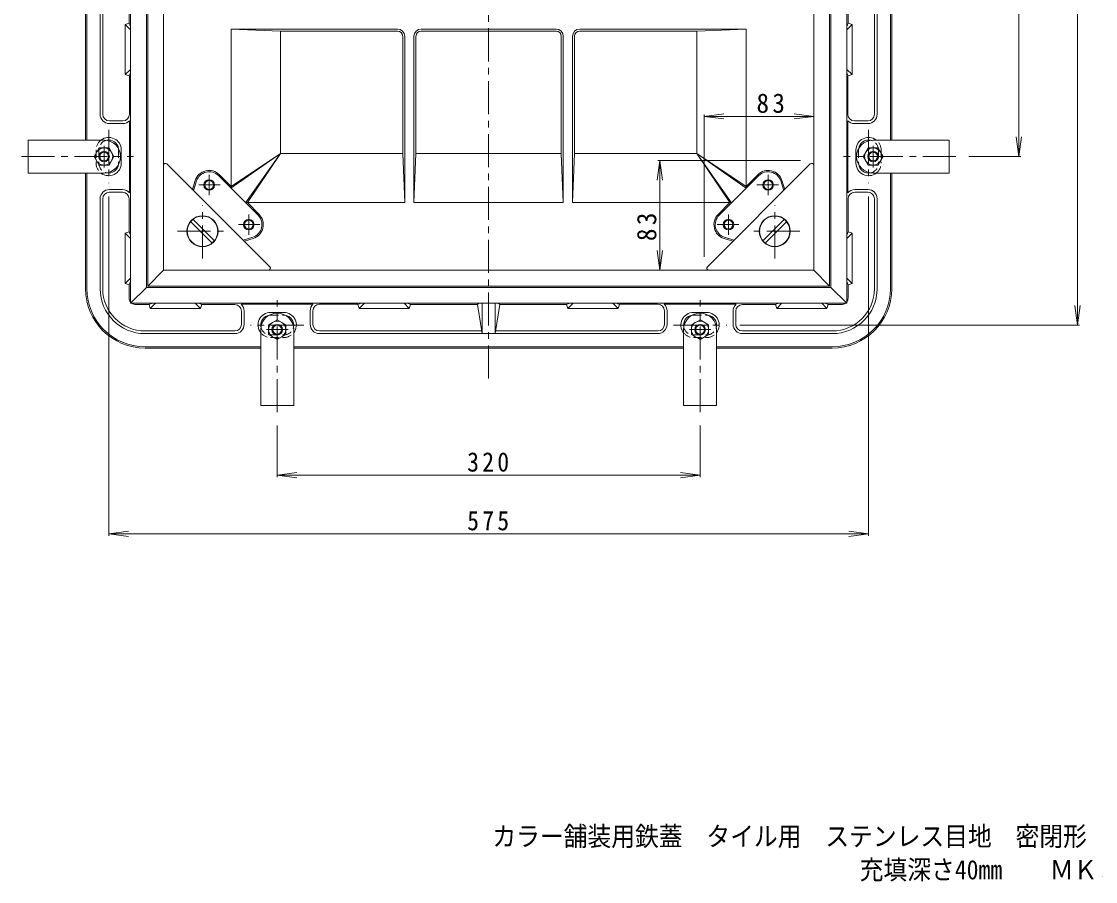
# Model space of a CAD drawing. Units: millimetres, scale not verified. Extents: x -959 to 890, y -689 to 698.
# Drawn here: x -771 to 42, y -689 to -38 of the extents above; entities that cross this region are included whole.
import ezdxf
from ezdxf.enums import TextEntityAlignment as Align

# ---------------------------------------------------------------- set-up
doc = ezdxf.new("R2010")
doc.units = ezdxf.units.MM
doc.header["$LTSCALE"] = 5
doc.linetypes.add('CHAIN1', pattern=[8, 5, -1, 1, -1])
doc.linetypes.add('DASHED1', pattern=[1.8, 1.2, -0.6])
for name, color, linetype, lineweight in [('A-0_通り芯', 3, 'Continuous', 9), ('A-1_ピット', 2, 'Continuous', 9), ('A-2_蓋', 6, 'DASHED1', 9), ('A-3_受枠', 4, 'Continuous', 9), ('A-A', 2, 'Continuous', 9), ('A-F', 7, 'Continuous', 9)]:
    doc.layers.add(name, color=color, linetype=linetype, lineweight=lineweight)
doc.layers.add('F-4_F-4ﾚｲﾔ', color=2, linetype='Continuous')
doc.styles.add('ＭＳ ゴシック', font='')
doc.styles.get('ＭＳ ゴシック').set_extended_font_data('MS Gothic')

msp = doc.modelspace()

# ---------------------------------------------------------------- linework, layer by layer
at = {"layer": 'A-0_通り芯', "linetype": 'CHAIN1'}
for p, q in [((-417.568, -308.272), (-417.568, 351.949)), ((-629.067, -169.593), (-629.067, -154.232)), ((-206.068, -169.593), (-206.068, -154.232)), ((-636.903, -161.838), (-620.639, -161.838)), ((-198.231, -161.838), (-214.496, -161.838)), ((-634.068, -217.434), (-634.068, -177.237)), ((-201.067, -217.434), (-201.067, -177.237)), ((-599.068, -199.594), (-599.068, -184.232)), ((-236.068, -199.594), (-236.068, -184.232)), ((-606.904, -191.838), (-590.639, -191.838)), ((-228.232, -191.838), (-244.496, -191.838)), ((-653.015, -196.838), (-618.228, -196.838)), ((-182.121, -196.838), (-216.907, -196.838))]:
    msp.add_line(p, q, dxfattribs=at)
at = {"layer": 'A-0_通り芯'}
for p, q in [((-675.568, -238.338), (-675.568, 277.662)), ((-159.568, 277.662), (-159.568, -238.338)), ((-663.568, 265.662), (-663.568, -226.338)), ((-171.567, -226.338), (-171.567, 265.662)), ((-486.567, -43.838), (-612.453, -43.838)), ((-575.133, -45.338), (-612.453, -43.838)), ((-612.453, -162.896), (-612.453, -43.838)), ((-486.567, -45.338), (-575.133, -45.338)), ((-575.133, -137.903), (-575.133, -45.338)), ((-468.568, -43.838), (-366.567, -43.838)), ((-468.568, -45.338), (-366.567, -45.338)), ((-348.567, -43.838), (-222.682, -43.838)), ((-348.567, -45.338), (-260.002, -45.338)), ((-260.002, -45.338), (-222.682, -43.838)), ((-260.002, -137.903), (-260.002, -45.338)), ((-222.682, -162.896), (-222.682, -43.838)), ((-482.567, -49.338), (-482.567, -137.903)), ((-481.067, -49.338), (-481.067, -175.224)), ((-474.068, -49.338), (-474.068, -175.224)), ((-472.568, -49.338), (-472.568, -137.903)), ((-362.568, -49.338), (-362.568, -137.903)), ((-361.068, -49.338), (-361.068, -175.224)), ((-354.068, -49.338), (-354.068, -175.224)), ((-352.568, -49.338), (-352.568, -137.903)), ((-612.568, -164.196), (-575.133, -137.903)), ((-575.133, -137.903), (-612.453, -162.896)), ((-601.425, -175.338), (-575.133, -137.903)), ((-575.133, -137.903), (-600.125, -175.224)), ((-482.567, -137.903), (-575.133, -137.903)), ((-482.567, -137.903), (-481.067, -175.224)), ((-474.068, -175.224), (-472.568, -137.903)), ((-362.568, -137.903), (-472.568, -137.903)), ((-361.068, -175.224), (-362.568, -137.903)), ((-352.568, -137.903), (-354.068, -175.224)), ((-352.568, -137.903), (-260.002, -137.903)), ((-260.002, -137.903), (-235.01, -175.224)), ((-233.71, -175.338), (-260.002, -137.903)), ((-260.002, -137.903), (-222.682, -162.896)), ((-222.567, -164.196), (-260.002, -137.903)), ((-661.007, -145.899), (-583.128, -223.777)), ((-174.128, -145.899), (-252.007, -223.777)), ((-612.454, -162.896), (-621.289, -154.06)), ((-222.682, -162.896), (-213.846, -154.06)), ((-641.711, -165.194), (-639.535, -158.457)), ((-640.917, -165.988), (-638.583, -158.764)), ((-591.996, -184.767), (-621.997, -154.767)), ((-243.139, -184.767), (-213.138, -154.767)), ((-194.218, -165.988), (-196.552, -158.764)), ((-193.424, -165.194), (-195.6, -158.457)), ((-612.453, -162.896), (-612.568, -164.196)), ((-222.682, -162.896), (-222.567, -164.196)), ((-600.125, -175.224), (-601.425, -175.338)), ((-600.125, -175.224), (-591.29, -184.06)), ((-600.125, -175.224), (-481.067, -175.224)), ((-474.068, -175.224), (-361.068, -175.224)), ((-235.01, -175.224), (-354.068, -175.224)), ((-235.01, -175.224), (-243.846, -184.06)), ((-235.01, -175.224), (-233.71, -175.338)), ((-643.035, -189.638), (-626.868, -205.805)), ((-641.267, -187.871), (-625.1, -204.038)), ((-193.868, -187.871), (-210.035, -204.038)), ((-192.1, -189.638), (-208.267, -205.805)), ((-603.218, -203.687), (-595.994, -201.354)), ((-602.424, -204.482), (-595.686, -202.305)), ((-232.711, -204.482), (-239.449, -202.305)), ((-231.917, -203.687), (-239.141, -201.354)), ((-663.568, -226.338), (-675.568, -238.338)), ((-171.567, -226.338), (-663.568, -226.338)), ((-171.568, -226.338), (-159.568, -238.338)), ((-159.568, -238.338), (-675.568, -238.338))]:
    msp.add_line(p, q, dxfattribs=at)
for centre, radius in [((-629.067, -161.838), 4), ((-629.067, -161.838), 3.324), ((-206.068, -161.838), 4), ((-206.068, -161.838), 3.324), ((-634.068, -196.838), 11.75), ((-634.068, -196.838), 11.5), ((-201.067, -196.838), 11.75), ((-201.067, -196.838), 11.5), ((-599.068, -191.838), 4), ((-599.068, -191.838), 3.324), ((-236.068, -191.838), 4), ((-236.068, -191.838), 3.324)]:
    msp.add_circle(centre, radius, dxfattribs=at)
for centre, radius, start, end in [((-486.567, -49.338), 5.5, 0, 90), ((-486.567, -49.338), 4, 0, 90), ((-468.568, -49.338), 5.5, 90, 180), ((-468.568, -49.338), 4, 90, 180), ((-366.567, -49.338), 5.5, 0, 90), ((-366.567, -49.338), 4, 0, 90), ((-348.567, -49.338), 5.5, 90, 180), ((-348.567, -49.338), 4, 90, 180), ((-662.068, -146.959), 1.5, 44.99733, 180), ((-173.067, -146.959), 1.5, 0, 135.00267), ((-629.067, -161.838), 11, 45, 162.099), ((-629.067, -161.838), 10, 45, 162.09906), ((-206.068, -161.838), 11, 17.901, 135), ((-206.068, -161.838), 10, 17.90094, 135), ((-599.068, -191.838), 10, 287.90076, 45), ((-599.068, -191.838), 11, 287.90085, 45), ((-236.068, -191.838), 11, 135, 252.09915), ((-236.068, -191.838), 10, 135, 252.09924), ((-584.189, -224.838), 1.5, 270, 45.00134), ((-250.946, -224.838), 1.5, 134.99866, 270)]:
    msp.add_arc(centre, radius, start, end, dxfattribs=at)
at = {"layer": 'A-1_ピット'}
for p, q in [((-688.567, -251.338), (-688.567, 290.662)), ((-146.568, 290.662), (-146.568, -251.338)), ((-676.568, -239.338), (-676.568, 278.662)), ((-158.567, 278.662), (-158.567, -239.338)), ((-722.567, -127.838), (-722.567, 167.162)), ((-721.567, -127.838), (-721.567, 167.162)), ((-711.567, -108.338), (-711.567, 147.662)), ((-123.568, 42.015), (-123.568, -108.338)), ((-113.568, 42.015), (-113.568, -127.838)), ((-112.568, 42.015), (-112.568, -127.838)), ((-709.568, -108.338), (-709.568, 14.344)), ((-689.567, -39.341), (-689.567, 11.162)), ((-145.568, -39.341), (-145.568, 11.162)), ((-125.568, -108.338), (-125.568, 14.344)), ((-689.567, -39.341), (-692.576, -40.338)), ((-692.576, -40.338), (-688.568, -44.299)), ((-692.576, -40.338), (-692.576, -78.338)), ((-689.567, -39.341), (-688.568, -41.776)), ((-145.568, -39.341), (-146.567, -41.776)), ((-142.559, -40.338), (-146.567, -44.299)), ((-145.568, -39.341), (-142.559, -40.338)), ((-142.559, -40.338), (-142.559, -78.338)), ((-688.568, -74.376), (-692.576, -78.338)), ((-689.567, -79.335), (-692.576, -78.338)), ((-688.568, -76.897), (-689.567, -79.335)), ((-689.342, -79.41), (-689.342, -108.338)), ((-146.567, -74.376), (-142.559, -78.338)), ((-146.567, -76.897), (-145.568, -79.335)), ((-145.793, -79.41), (-145.793, -108.338)), ((-145.568, -79.335), (-142.559, -78.338)), ((-694.342, -113.338), (-704.567, -113.338)), ((-689.342, -113.237), (-689.342, -167.68)), ((-145.793, -113.237), (-145.793, -167.68)), ((-140.793, -113.338), (-130.568, -113.338)), ((-704.567, -115.338), (-694.342, -115.338)), ((-130.568, -115.338), (-140.793, -115.338)), ((-722.567, -240.338), (-722.567, -152.838)), ((-721.567, -240.338), (-721.567, -152.838)), ((-113.568, -152.838), (-113.568, -240.338)), ((-112.568, -152.838), (-112.568, -240.338)), ((-704.567, -165.338), (-694.568, -165.338)), ((-694.568, -167.338), (-704.567, -167.338)), ((-130.568, -165.338), (-140.567, -165.338)), ((-140.567, -167.338), (-130.568, -167.338)), ((-711.567, -240.338), (-711.567, -172.338)), ((-709.568, -240.338), (-709.568, -172.338)), ((-689.567, -197.341), (-689.567, -172.338)), ((-145.568, -197.341), (-145.568, -172.338)), ((-125.568, -240.338), (-125.568, -172.338)), ((-123.568, -240.338), (-123.568, -172.338)), ((-689.567, -197.341), (-692.576, -198.338)), ((-692.576, -198.338), (-688.568, -202.3)), ((-692.576, -198.338), (-692.576, -236.338)), ((-689.567, -197.341), (-688.568, -199.776)), ((-145.568, -197.341), (-146.567, -199.776)), ((-142.559, -198.338), (-146.567, -202.299)), ((-145.568, -197.341), (-142.559, -198.338)), ((-142.559, -198.338), (-142.559, -236.338)), ((-688.568, -232.376), (-692.576, -236.338)), ((-688.568, -234.897), (-689.567, -237.335)), ((-146.567, -232.376), (-142.559, -236.338)), ((-146.567, -234.897), (-145.568, -237.335)), ((-689.567, -237.335), (-692.576, -236.338)), ((-689.567, -247.338), (-689.567, -237.335)), ((-676.568, -239.338), (-688.567, -251.338)), ((-158.567, -239.338), (-676.568, -239.338)), ((-158.567, -239.338), (-146.568, -251.338)), ((-145.568, -237.335), (-142.559, -236.338)), ((-145.568, -247.338), (-145.568, -237.335)), ((-146.568, -251.338), (-688.567, -251.338)), ((-672.127, -251.338), (-674.565, -252.338)), ((-669.606, -251.338), (-673.567, -255.346)), ((-635.568, -255.346), (-639.529, -251.338)), ((-634.57, -252.338), (-637.006, -251.338)), ((-514.127, -251.338), (-516.565, -252.338)), ((-511.606, -251.338), (-515.568, -255.346)), ((-477.568, -255.346), (-481.529, -251.338)), ((-476.57, -252.338), (-479.006, -251.338)), ((-426.067, -252.338), (-425.08, -251.338)), ((-422.568, -274.338), (-422.568, -251.338)), ((-412.568, -274.338), (-412.568, -251.338)), ((-409.068, -252.338), (-410.056, -251.338)), ((-358.565, -252.338), (-356.129, -251.338)), ((-357.567, -255.346), (-353.606, -251.338)), ((-323.529, -251.338), (-319.568, -255.346)), ((-321.009, -251.338), (-318.571, -252.338)), ((-200.565, -252.338), (-198.129, -251.338)), ((-199.567, -255.346), (-195.606, -251.338)), ((-165.529, -251.338), (-161.568, -255.346)), ((-163.008, -251.338), (-160.57, -252.338)), ((-684.568, -252.338), (-674.565, -252.338)), ((-674.565, -252.338), (-673.567, -255.346)), ((-635.568, -255.346), (-673.567, -255.346)), ((-634.57, -252.338), (-635.568, -255.346)), ((-634.57, -252.338), (-609.568, -252.338)), ((-550.467, -252.112), (-604.91, -252.112)), ((-604.568, -257.338), (-604.568, -267.338)), ((-602.567, -267.338), (-602.567, -257.338)), ((-552.567, -267.338), (-552.567, -257.112)), ((-550.568, -257.112), (-550.568, -267.338)), ((-516.64, -252.112), (-545.568, -252.112)), ((-516.565, -252.338), (-515.568, -255.346)), ((-477.568, -255.346), (-515.568, -255.346)), ((-476.57, -252.338), (-477.568, -255.346)), ((-476.57, -252.338), (-426.067, -252.338)), ((-426.067, -252.338), (-422.568, -274.338)), ((-409.068, -252.338), (-412.568, -274.338)), ((-358.565, -252.338), (-409.068, -252.338)), ((-358.565, -252.338), (-357.567, -255.346)), ((-357.567, -255.346), (-319.568, -255.346)), ((-318.571, -252.338), (-319.568, -255.346)), ((-318.496, -252.112), (-289.567, -252.112)), ((-284.669, -252.112), (-230.225, -252.112)), ((-284.568, -257.112), (-284.568, -267.338)), ((-282.568, -267.338), (-282.568, -257.112)), ((-232.568, -267.338), (-232.568, -257.338)), ((-230.568, -257.338), (-230.568, -267.338)), ((-200.565, -252.338), (-225.568, -252.338)), ((-200.565, -252.338), (-199.567, -255.346)), ((-199.567, -255.346), (-161.568, -255.346)), ((-160.57, -252.338), (-161.568, -255.346)), ((-150.568, -252.338), (-160.57, -252.338)), ((-677.568, -274.338), (-609.568, -274.338)), ((-677.567, -272.338), (-609.568, -272.338)), ((-545.568, -272.338), (-422.886, -272.338)), ((-545.568, -274.338), (-289.567, -274.338)), ((-289.567, -272.338), (-412.249, -272.338)), ((-157.568, -272.338), (-225.568, -272.338)), ((-157.567, -274.338), (-225.568, -274.338)), ((-677.567, -284.338), (-590.068, -284.338)), ((-565.068, -284.338), (-270.068, -284.338)), ((-245.068, -284.338), (-157.568, -284.338)), ((-677.568, -285.338), (-590.068, -285.338)), ((-565.068, -285.338), (-270.068, -285.338)), ((-245.068, -285.338), (-157.567, -285.338))]:
    msp.add_line(p, q, dxfattribs=at)
at = {"layer": 'A-1_ピット', "linetype": 'CHAIN1'}
for p, q in [((-705.068, -120.119), (-705.068, -160.507)), ((-130.067, -120.119), (-130.067, -160.507)), ((-771.067, -140.338), (-686.176, -140.338)), ((-64.068, -140.338), (-148.959, -140.338)), ((-577.568, -333.838), (-577.568, -248.947)), ((-257.568, -333.838), (-257.568, -248.947)), ((-557.349, -267.838), (-597.737, -267.838)), ((-277.786, -267.838), (-237.398, -267.838))]:
    msp.add_line(p, q, dxfattribs=at)
at = {"layer": 'A-1_ピット'}
for centre, radius, start, end in [((-704.567, -108.338), 7, 180, 270), ((-704.567, -108.338), 5, 180, 270), ((-694.342, -108.338), 5, 270, 0), ((-694.342, -108.338), 7, 270, 315.58559), ((-140.793, -108.338), 5, 180, 270), ((-140.793, -108.338), 7, 224.41441, 270), ((-130.568, -108.338), 5, 270, 0), ((-130.568, -108.338), 7, 270, 0), ((-704.567, -172.338), 7, 90, 180), ((-704.567, -172.338), 5, 90, 180), ((-694.568, -172.338), 7, 41.70929, 90), ((-694.568, -172.338), 5, 0, 90), ((-140.567, -172.338), 7, 90, 138.29071), ((-140.567, -172.338), 5, 90, 180), ((-130.568, -172.338), 7, 0, 90), ((-130.568, -172.338), 5, 0, 90), ((-677.568, -240.338), 45, 180, 270), ((-677.567, -240.338), 44, 180, 270), ((-677.568, -240.338), 34, 180, 270), ((-677.567, -240.338), 32, 180, 270), ((-157.568, -240.338), 44, 270, 0), ((-157.568, -240.338), 32, 270, 0), ((-157.567, -240.338), 45, 270, 0), ((-157.567, -240.338), 34, 270, 0), ((-684.568, -247.338), 5, 180, 216.86945), ((-684.568, -247.338), 5, 233.13039, 270), ((-150.568, -247.338), 5, 270, 306.86961), ((-150.568, -247.338), 5, 323.13055, 0), ((-609.568, -257.338), 5, 0, 90), ((-609.568, -257.338), 7, 0, 48.29071), ((-545.568, -257.112), 7, 134.41441, 180), ((-545.568, -257.112), 5, 90, 180), ((-289.567, -257.112), 5, 0, 90), ((-289.567, -257.112), 7, 0, 45.58559), ((-225.568, -257.338), 7, 131.70929, 180), ((-225.568, -257.338), 5, 90, 180), ((-609.568, -267.338), 5, 270, 0), ((-609.568, -267.338), 7, 270, 0), ((-545.568, -267.338), 7, 180, 270), ((-545.568, -267.338), 5, 180, 270), ((-289.567, -267.338), 5, 270, 0), ((-289.567, -267.338), 7, 270, 0), ((-225.568, -267.338), 7, 180, 270), ((-225.568, -267.338), 5, 180, 270)]:
    msp.add_arc(centre, radius, start, end, dxfattribs=at)
at = {"layer": 'A-2_蓋'}
for p, q in [((-714.567, -135.338), (-714.567, -145.338)), ((-712.568, -135.338), (-712.568, -145.338)), ((-697.568, -135.338), (-697.568, -145.338)), ((-137.568, -135.338), (-137.568, -145.338)), ((-122.567, -135.338), (-122.567, -145.338)), ((-120.568, -135.338), (-120.568, -145.338)), ((-582.568, -260.338), (-572.568, -260.338)), ((-262.568, -260.338), (-252.568, -260.338)), ((-582.568, -275.338), (-572.568, -275.338)), ((-262.568, -275.338), (-252.568, -275.338)), ((-582.568, -277.338), (-572.568, -277.338)), ((-262.568, -277.338), (-252.568, -277.338))]:
    msp.add_line(p, q, dxfattribs=at)
at = {"layer": 'A-2_蓋', "linetype": 'Continuous'}
for p, q in [((-695.568, -135.338), (-695.568, -145.338)), ((-139.567, -135.338), (-139.567, -145.338)), ((-582.568, -258.338), (-572.568, -258.338)), ((-262.568, -258.338), (-252.568, -258.338))]:
    msp.add_line(p, q, dxfattribs=at)
at = {"layer": 'A-2_蓋'}
for centre, radius, start, end in [((-705.068, -135.338), 9.5, 127.86557, 180), ((-705.068, -135.338), 7.5, 101.7379, 180), ((-130.067, -135.338), 7.5, 0, 78.2621), ((-130.067, -135.338), 9.5, 0, 52.13443), ((-705.068, -135.338), 7.5, 0, 8.2813), ((-130.067, -135.338), 7.5, 171.7187, 180), ((-705.068, -145.338), 9.5, 180, 232.13605), ((-705.068, -145.338), 7.5, 180, 258.2621), ((-705.068, -145.338), 7.5, 351.7187, 0), ((-130.067, -145.338), 7.5, 180, 188.2813), ((-130.067, -145.338), 7.5, 281.7379, 0), ((-130.067, -145.338), 9.5, 307.86395, 0), ((-582.568, -267.838), 7.5, 90, 98.2813), ((-572.568, -267.838), 7.5, 81.7187, 90), ((-262.568, -267.838), 7.5, 90, 98.2813), ((-252.568, -267.838), 7.5, 81.7187, 90), ((-582.568, -267.838), 9.5, 217.86557, 270), ((-582.568, -267.838), 7.5, 191.7379, 270), ((-572.568, -267.838), 7.5, 270, 348.2621), ((-572.568, -267.838), 9.5, 270, 322.13605), ((-262.568, -267.838), 9.5, 217.86557, 270), ((-262.568, -267.838), 7.5, 191.7379, 270), ((-252.568, -267.838), 7.5, 270, 348.2621), ((-252.568, -267.838), 9.5, 270, 322.13605)]:
    msp.add_arc(centre, radius, start, end, dxfattribs=at)
at = {"layer": 'A-2_蓋', "linetype": 'Continuous'}
for centre, radius, start, end in [((-705.068, -135.338), 9.5, 0, 127.86557), ((-705.068, -135.338), 7.5, 8.2813, 101.7379), ((-130.067, -135.338), 9.5, 52.13443, 180), ((-130.067, -135.338), 7.5, 78.2621, 171.7187), ((-705.068, -145.338), 9.5, 232.13605, 0), ((-130.067, -145.338), 9.5, 180, 307.86395), ((-705.068, -145.338), 7.5, 258.2621, 351.7187), ((-130.067, -145.338), 7.5, 188.2813, 281.7379), ((-582.568, -267.838), 9.5, 90, 217.86557), ((-572.568, -267.838), 9.5, 322.13605, 90), ((-262.568, -267.838), 9.5, 90, 217.86557), ((-252.568, -267.838), 9.5, 322.13605, 90), ((-582.568, -267.838), 7.5, 98.2813, 191.7379), ((-572.568, -267.838), 7.5, 348.2621, 81.7187), ((-262.568, -267.838), 7.5, 98.2813, 191.7379), ((-252.568, -267.838), 7.5, 348.2621, 81.7187)]:
    msp.add_arc(centre, radius, start, end, dxfattribs=at)
at = {"layer": 'A-3_受枠'}
for p, q in [((-766.067, -127.838), (-708.567, -127.838)), ((-766.067, -152.838), (-766.067, -127.838)), ((-69.068, -127.838), (-126.568, -127.838)), ((-69.068, -152.838), (-69.068, -127.838)), ((-766.067, -152.838), (-708.567, -152.838)), ((-69.068, -152.838), (-126.568, -152.838)), ((-590.068, -328.838), (-590.068, -271.338)), ((-565.068, -328.838), (-565.068, -271.338)), ((-270.068, -328.838), (-270.068, -271.338)), ((-245.068, -328.838), (-245.068, -271.338)), ((-565.068, -328.838), (-590.068, -328.838)), ((-245.068, -328.838), (-270.068, -328.838))]:
    msp.add_line(p, q, dxfattribs=at)
for centre, start, end in [((-708.567, -140.338), 270, 90), ((-126.568, -140.338), 90, 270), ((-577.568, -271.338), 0, 180), ((-257.568, -271.338), 0, 180)]:
    msp.add_arc(centre, 12.5, start, end, dxfattribs=at)
at = {"layer": 'A-A'}
for p, q in [((-716.067, -140.338), (-712.315, -133.838)), ((-712.315, -133.838), (-704.82, -133.838)), ((-701.067, -140.338), (-704.82, -133.838)), ((-134.068, -140.338), (-130.315, -133.838)), ((-122.821, -133.838), (-130.315, -133.838)), ((-119.068, -140.338), (-122.821, -133.838)), ((-701.067, -140.338), (-704.82, -146.838)), ((-134.068, -140.338), (-130.315, -146.838)), ((-577.568, -263.838), (-584.068, -267.59)), ((-584.068, -275.085), (-584.068, -267.59)), ((-577.568, -263.838), (-571.067, -267.59)), ((-257.568, -263.838), (-264.068, -267.59)), ((-264.068, -275.085), (-264.068, -267.59)), ((-257.568, -263.838), (-251.068, -267.59)), ((-577.568, -278.837), (-584.068, -275.085)), ((-257.568, -278.837), (-264.068, -275.085))]:
    msp.add_line(p, q, dxfattribs=at)
at = {"layer": 'A-A', "linetype": 'CHAIN1'}
for p, q in [((-708.567, -148.55), (-708.567, -132.236)), ((-126.568, -148.55), (-126.568, -132.236)), ((-569.355, -271.338), (-585.67, -271.338)), ((-249.355, -271.338), (-265.67, -271.338))]:
    msp.add_line(p, q, dxfattribs=at)
at = {"layer": 'A-A'}
for points in [[(-716.067, -140.338), (-712.315, -146.838), (-704.82, -146.838)], [(-119.068, -140.338), (-122.821, -146.838), (-130.315, -146.838)], [(-577.568, -278.837), (-571.067, -275.085), (-571.067, -267.59)], [(-257.568, -278.837), (-251.068, -275.085), (-251.068, -267.59)]]:
    msp.add_lwpolyline(points, dxfattribs=at)
for centre, radius in [((-708.562, -140.338), 6.5), ((-708.567, -140.338), 4), ((-708.567, -140.338), 3.324), ((-126.573, -140.338), 6.5), ((-126.568, -140.338), 4), ((-126.568, -140.338), 3.324), ((-577.568, -271.332), 6.5), ((-577.568, -271.338), 4), ((-577.568, -271.338), 3.324), ((-257.568, -271.332), 6.5), ((-257.568, -271.338), 4), ((-257.568, -271.338), 3.324)]:
    msp.add_circle(centre, radius, dxfattribs=at)
at = {"layer": 'A-F'}
for p, q in [((28.034, -267.838), (28.034, 307.162)), ((-16.403, -140.338), (-16.403, 179.662)), ((-254.568, -109.942), (-239.696, -107.984)), ((-254.568, -216.338), (-254.568, -108.442)), ((-254.568, -109.942), (-171.567, -109.942)), ((-254.568, -109.942), (-239.696, -111.9)), ((-171.567, -109.942), (-186.439, -107.984)), ((-171.567, -109.942), (-186.439, -111.9)), ((-171.567, -119.942), (-171.567, -111.442)), ((-16.403, -140.338), (-18.361, -125.466)), ((-16.403, -140.338), (-14.445, -125.466)), ((-287.963, -143.337), (-289.92, -158.209)), ((-181.567, -143.338), (-289.463, -143.337)), ((-287.963, -143.337), (-287.963, -226.337)), ((-287.963, -143.337), (-286.005, -158.209)), ((-54.068, -140.338), (-14.903, -140.338)), ((-705.068, -170.507), (-705.068, -427.439)), ((-130.067, -170.507), (-130.067, -427.439)), ((-287.963, -226.337), (-289.921, -211.466)), ((-287.963, -226.337), (-286.005, -211.466)), ((28.034, -267.838), (26.076, -252.966)), ((28.034, -267.838), (29.992, -252.966)), ((-227.398, -267.838), (29.534, -267.838)), ((-577.568, -343.838), (-577.568, -383.003)), ((-257.568, -343.838), (-257.568, -383.003)), ((-577.568, -381.503), (-562.696, -379.545)), ((-577.568, -381.503), (-257.568, -381.503)), ((-577.568, -381.503), (-562.696, -383.461)), ((-257.568, -381.503), (-272.439, -379.545)), ((-257.568, -381.503), (-272.439, -383.461)), ((-705.068, -425.939), (-690.196, -423.982)), ((-705.068, -425.939), (-130.067, -425.939)), ((-705.068, -425.939), (-690.196, -427.897)), ((-130.067, -425.939), (-144.939, -423.982)), ((-130.067, -425.939), (-144.939, -427.897))]:
    msp.add_line(p, q, dxfattribs=at)

# ---------------------------------------------------------------- texts
at = {"layer": 'A-F', "color": 2, "char_height": 14.66, "attachment_point": 7, "style": 'ＭＳ ゴシック'}
for s, insert in [('\\T1.27;\\W0.95;83', (-214.865, -107.442)), ('\\T1.27;\\W0.9;320', (-433.818, -379.003)), ('\\T1.27;\\W0.9;575', (-433.818, -423.439))]:
    msp.add_mtext(s, dxfattribs=dict(at, insert=insert))
at = {"layer": 'A-F', "color": 2, "insert": (-290.463, -204.29), "char_height": 14.66, "attachment_point": 7, "rotation": 90, "style": 'ＭＳ ゴシック'}
msp.add_mtext('\\T1.27;\\W0.95;83', dxfattribs=at)
at = {"layer": 'F-4_F-4ﾚｲﾔ', "style": 'ＭＳ ゴシック', "width": 0.9}
for s, p in [('カラー舗装用鉄蓋\u3000タイル用\u3000ステンレス目地\u3000密閉形（防水・防臭形）', (-414.759, -666.529)), ('充填深さ40mm\u3000\u3000ＭＫＳＭ－２－４５５５', (-136.777, -691.812))]:
    msp.add_text(s, height=14.66, dxfattribs=at).set_placement(p, align=Align.BOTTOM_LEFT)

doc.saveas('drawing.dxf')
